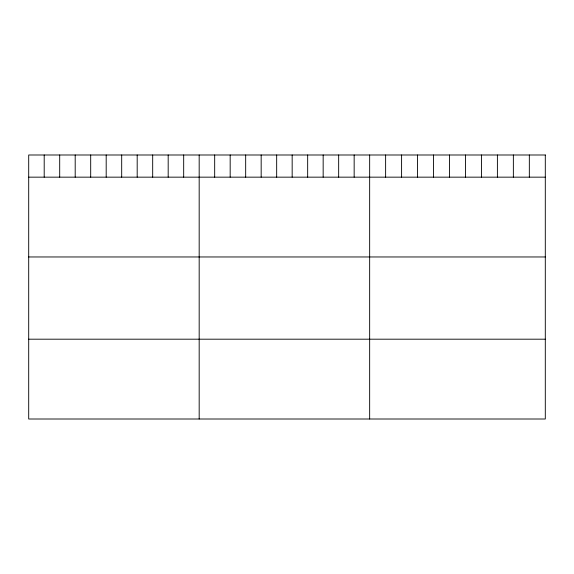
<?xml version="1.0" encoding="UTF-8"?>
<svg xmlns="http://www.w3.org/2000/svg" width="574" height="574" viewBox="0 0 574 574"><rect width="100%" height="100%" fill="white"/><g stroke="black" fill="none" stroke-linecap="round" stroke-linejoin="round"><path stroke-width="0.86" d="M28.7 177.158L545.3 177.158M28.7 256.965L545.3 256.965M28.7 339.191L545.3 339.191M529.336 154.994L529.336 177.158M513.364 154.994L513.364 177.158M497.4 154.994L497.4 177.158M481.428 154.994L481.428 177.158M465.464 154.994L465.464 177.158M449.492 154.994L449.492 177.158M433.528 154.994L433.528 177.158M417.556 154.994L417.556 177.158M401.592 154.994L401.592 177.158M385.62 154.994L385.62 177.158M369.656 154.994L369.656 419.006M354.158 154.994L354.158 177.158M338.66 154.994L338.66 177.158M323.162 154.994L323.162 177.158M307.664 154.994L307.664 177.158M292.166 154.994L292.166 177.158M276.668 154.994L276.668 177.158M261.17 154.994L261.17 177.158M245.672 154.994L245.672 177.158M230.174 154.994L230.174 177.158M214.676 154.994L214.676 177.158M199.178 154.994L199.178 419.006M183.68 154.994L183.68 177.158M168.182 154.994L168.182 177.158M152.684 154.994L152.684 177.158M137.186 154.994L137.186 177.158M121.688 154.994L121.688 177.158M106.19 154.994L106.19 177.158M90.692 154.994L90.692 177.158M75.194 154.994L75.194 177.158M59.696 154.994L59.696 177.158M44.198 154.994L44.198 177.158M545.3 154.994L28.7 154.994L28.7 419.006L545.3 419.006L545.3 154.994"/></g></svg>
